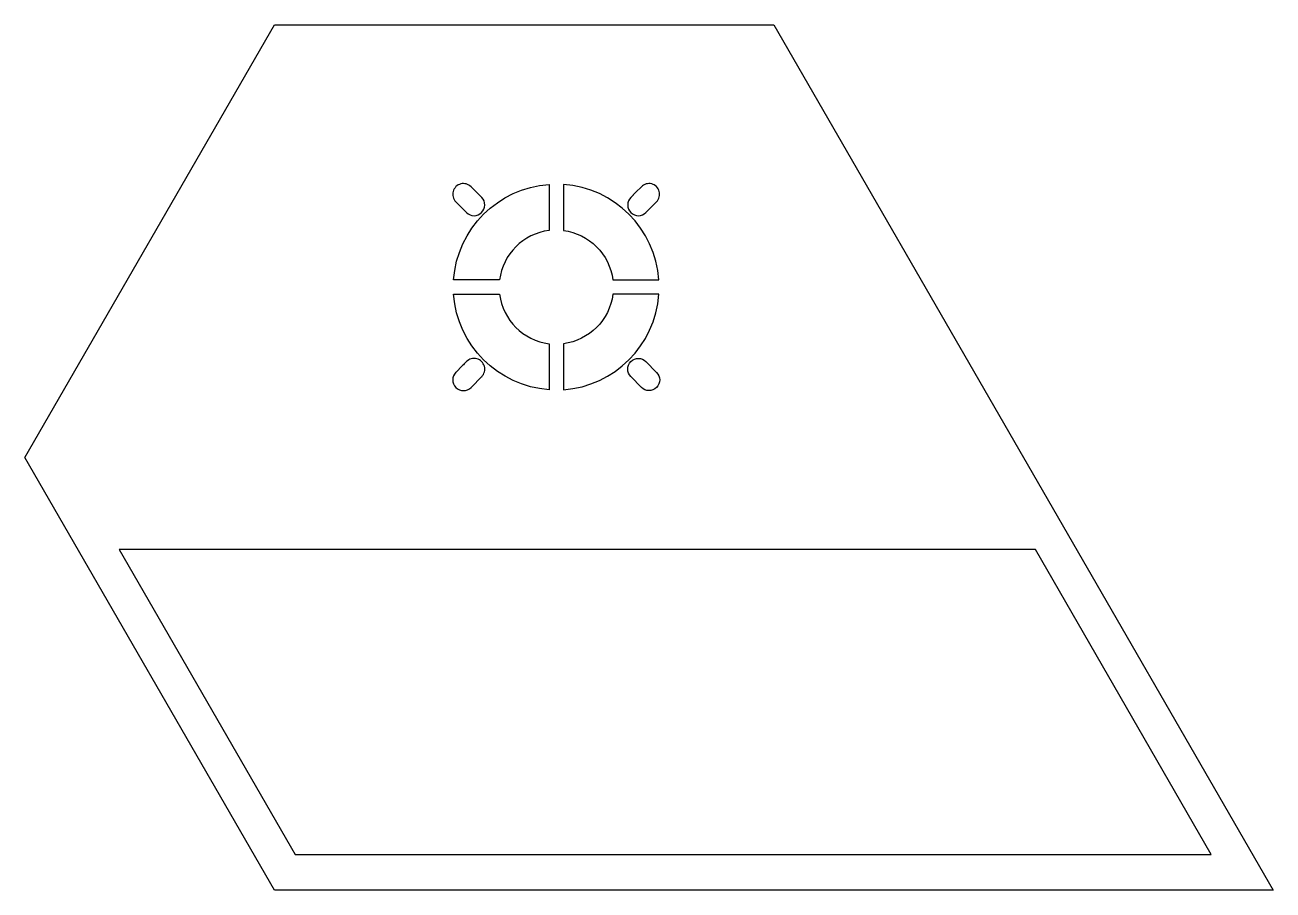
# Model space of a CAD drawing. Header units: millimetres. Extents: x -85 to 90, y -36 to 85.
import ezdxf

# ---------------------------------------------------------------- set-up
doc = ezdxf.new("R2010")
doc.units = ezdxf.units.MM
doc.layers.get('0').update_dxf_attribs({"linetype": 'CONTINUOUS'})

msp = doc.modelspace()

# ---------------------------------------------------------------- linework, layer by layer
for p, q in [((-22.67, 62.68), (-21.18, 61.18)), ((-0.28, 61.18), (0.08, 61.54)), ((0.44, 61.91), (1.21, 62.68)), ((-23.31, 59.07), (-24.8, 60.57)), ((3.34, 60.57), (1.85, 59.07)), ((-24.8, 36.67), (-23.86, 37.62)), ((-23.63, 37.86), (-23.31, 38.18)), ((-21.18, 36.07), (-22.67, 34.56))]:
    msp.add_line(p, q)
for points in [[(89.78, -35.89), (-50.22, -35.89), (-85.22, 24.74), (-50.22, 85.36), (19.78, 85.36)], [(81.12, -30.89), (56.45, 11.84), (-72.01, 11.84), (-47.34, -30.89)]]:
    msp.add_lwpolyline(points, close=True)
for points in [[(-25.12, 49.62, -0.374124), (-11.73, 63.01), (-11.73, 56.56, 0.342564), (-18.67, 49.62)], [(-2.79, 49.62), (3.66, 49.62, 0.374124), (-9.73, 63.01), (-9.73, 56.56, -0.342564)], [(-11.73, 34.24, -0.374124), (-25.12, 47.62), (-18.67, 47.62, 0.342564), (-11.73, 40.69)], [(-2.79, 47.62, -0.342564), (-9.73, 40.69), (-9.73, 34.24, 0.374124), (3.66, 47.62)], [(3.34, 36.67, -1), (1.21, 34.56), (-0.28, 36.07, -1), (1.85, 38.18)]]:
    msp.add_lwpolyline(points, format="xyb", close=True)
for centre, start, end in [((-23.74, 61.63), 44.728, 224.728), ((2.27, 61.63), -44.728, 135.272), ((1.31, 60.69), 125.3093, 145.2347), ((-22.25, 60.13), -135.272, 44.728), ((0.79, 60.13), 135.272, 315.272), ((-22.25, 37.12), -44.728, 135.272), ((-22.68, 36.69), 128.9307, 141.6133), ((-23.74, 35.62), 135.272, 315.272)]:
    msp.add_arc(centre, 1.5, start, end)

doc.saveas('drawing.dxf')
